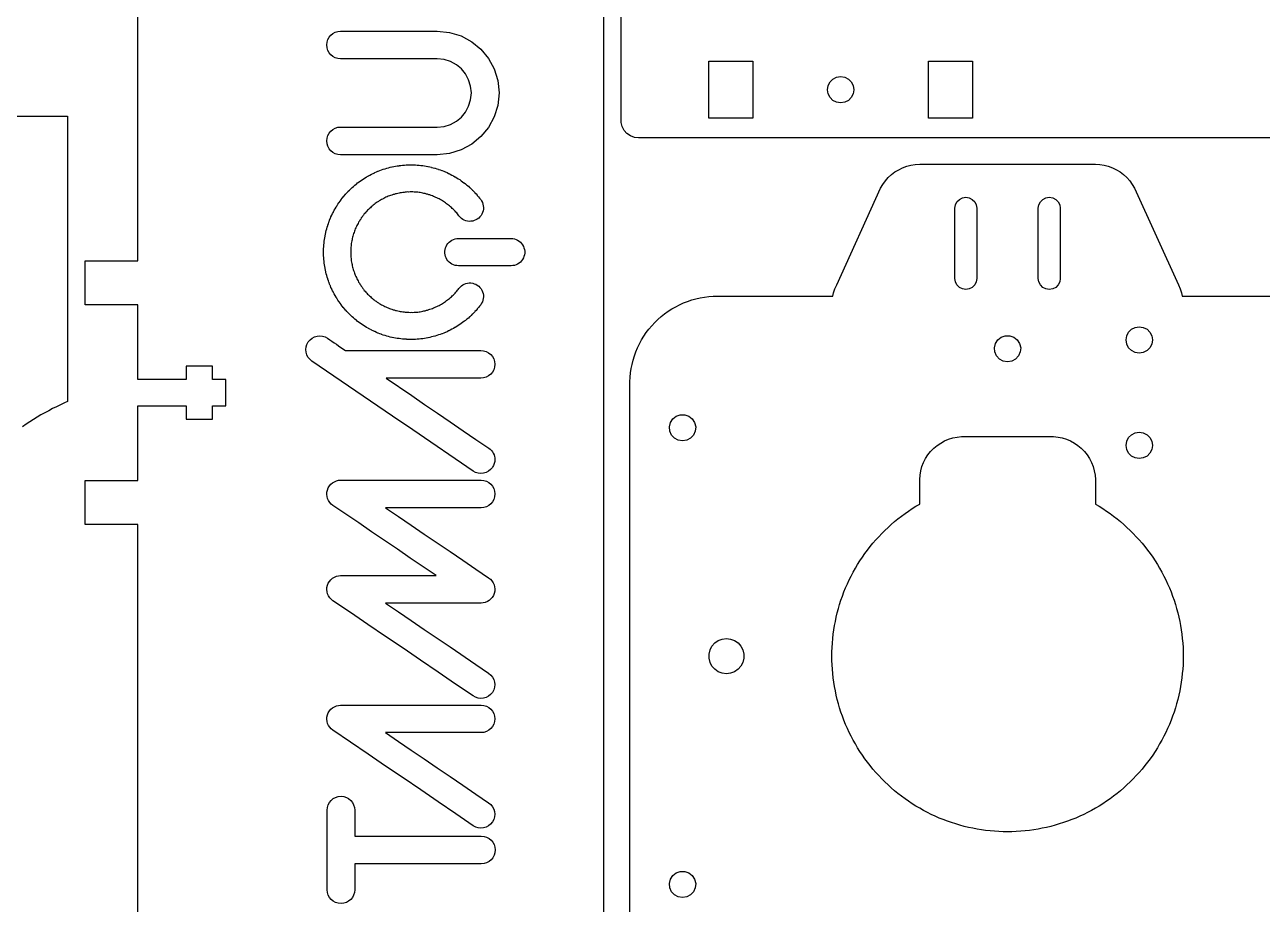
# Model space of a CAD drawing. Extents: x 3 to 1396, y 3 to 487.
# Drawn here: x 1141.1 to 1282, y 281.7 to 381.9 of the extents above; entities that cross this region are included whole.
import ezdxf

# ---------------------------------------------------------------- set-up
doc = ezdxf.new("R2010")
doc.units = 0
doc.layers.add('Layer_1', color=7, linetype='CONTINUOUS')

msp = doc.modelspace()

# ---------------------------------------------------------------- linework, layer by layer
at = {"layer": 'Layer_1', "color": 7}
for points in [[(1153.962076, 238.459529), (1153.962076, 324.959528), (1147.962088, 324.959528), (1147.962088, 329.959527), (1153.962076, 329.959527), (1153.962076, 338.459527), (1159.462079, 338.459527), (1159.462079, 336.959527), (1162.462073, 336.959527), (1162.462073, 338.459527), (1163.962084, 338.459527), (1163.962084, 341.459526), (1162.462073, 341.459526), (1162.462073, 342.959529), (1159.462079, 342.959529), (1159.462079, 341.459526), (1153.962076, 341.459526), (1153.962076, 349.959529), (1147.962088, 349.959529), (1147.962088, 354.959528), (1153.962076, 354.959528), (1153.962076, 441.459527)], [(1206.962082, 440.388527), (1206.962082, 239.530529), (1265.962077, 218.459527)], [(1208.962078, 88.959543), (1208.982116, 88.959543), (1208.982088, 89.200533), (1209.09207, 89.668514), (1209.31209, 90.095516), (1209.632074, 90.456535), (1210.032096, 90.730516), (1210.482071, 90.901543), (1210.962074, 90.959539), (1335.462094, 90.959539), (1335.462094, 368.959528), (1210.962074, 368.959528), (1210.482071, 369.017527), (1210.032096, 369.188529), (1209.632074, 369.462527), (1209.31209, 369.823529), (1209.09207, 370.250528), (1208.982088, 370.718529), (1208.982088, 370.959527), (1208.96205, 370.959527), (1208.962078, 417.084527), (1208.971956, 417.584529)], [(1175.462075, 368.626528), (1175.492075, 368.946529), (1175.582076, 369.243528), (1175.732077, 369.511529), (1175.922097, 369.744529), (1176.15208, 369.936528), (1176.422082, 370.081528), (1176.722084, 370.173529), (1177.042096, 370.204529), (1188.032083, 370.204529), (1188.82208, 370.283528), (1189.552076, 370.508527), (1190.212081, 370.865527), (1190.782085, 371.338529), (1191.262088, 371.912529), (1191.612072, 372.572528), (1191.842083, 373.302527), (1191.922093, 374.087528), (1191.842083, 374.865527), (1191.612072, 375.591527), (1191.262088, 376.251529), (1190.782085, 376.826529), (1190.212081, 377.302528), (1189.552076, 377.662527), (1188.82208, 377.890529), (1188.032083, 377.969529), (1177.042096, 377.969529), (1176.722084, 378.001527), (1176.422082, 378.092527), (1176.15208, 378.237527), (1175.922097, 378.429528), (1175.732077, 378.663527), (1175.582076, 378.931528), (1175.492075, 379.228528), (1175.462075, 379.547529), (1175.492075, 379.867527), (1175.582076, 380.163527), (1175.732077, 380.432527), (1175.922097, 380.665527), (1176.15208, 380.857529), (1176.422082, 381.002529), (1176.722084, 381.093528), (1177.042096, 381.125527), (1188.032083, 381.125527), (1189.452084, 380.982528), (1190.772094, 380.571527), (1191.972075, 379.922529), (1193.012092, 379.062528), (1193.87208, 378.020529), (1194.522094, 376.824528), (1194.932078, 375.504527), (1195.072088, 374.087528), (1194.932078, 372.670527), (1194.522094, 371.349527), (1193.87208, 370.154527), (1193.012092, 369.112529), (1191.972075, 368.252527), (1190.772094, 367.602527), (1189.452084, 367.192529), (1188.032083, 367.048528), (1177.042096, 367.048528), (1176.722084, 367.080529), (1176.422082, 367.172528), (1176.15208, 367.317528), (1175.922097, 367.509527), (1175.732077, 367.742529), (1175.582076, 368.010527), (1175.492075, 368.307527), (1175.462075, 368.626528)], [(1218.962087, 371.209528), (1218.962087, 377.709529), (1223.962077, 377.709529), (1223.962077, 371.209528), (1218.962087, 371.209528)], [(1243.962093, 371.209528), (1243.962093, 377.709529), (1248.962083, 377.709529), (1248.962083, 371.209528), (1243.962093, 371.209528)], [(1232.462074, 374.459528), (1232.532093, 374.923527), (1232.752085, 375.341529), (1233.082088, 375.673527), (1233.502091, 375.886528), (1233.962085, 375.959528), (1234.422079, 375.886528), (1234.842082, 375.673527), (1235.172084, 375.341529), (1235.392077, 374.923527), (1235.462096, 374.459528), (1235.392077, 373.995527), (1235.172084, 373.577527), (1234.842082, 373.245527), (1234.422079, 373.032528), (1233.962085, 372.959528), (1233.502091, 373.032528), (1233.082088, 373.245527), (1232.752085, 373.577527), (1232.532093, 373.995527), (1232.462074, 374.459528)], [(1132.462076, 371.459529), (1145.962092, 371.459529), (1145.962092, 338.954528), (1145.59207, 338.790528), (1145.142095, 338.580527), (1144.692092, 338.363529), (1144.242088, 338.138527), (1143.802076, 337.906527), (1143.362091, 337.666528), (1142.922078, 337.419527), (1142.492085, 337.165527), (1142.072082, 336.903528), (1141.642088, 336.635527), (1141.232075, 336.360527), (1140.822091, 336.077529)], [(1180.562084, 364.834528), (1180.732095, 364.928528), (1180.912096, 365.002527), (1180.932134, 365.005518), (1180.941956, 365.012526)], [(1180.942097, 365.012529), (1181.112079, 365.100529), (1181.29208, 365.165527), (1181.301958, 365.167503)], [(1181.302071, 365.167528), (1181.322109, 365.175515), (1181.492091, 365.255528), (1181.682083, 365.313527), (1181.691961, 365.315503)], [(1181.692074, 365.315528), (1181.701952, 365.322527)], [(1181.702093, 365.322527), (1181.882094, 365.395527), (1182.072086, 365.445528), (1182.081964, 365.447504)], [(1182.082077, 365.447529), (1182.091955, 365.453541)], [(1182.092096, 365.453529), (1182.282088, 365.518528), (1182.47208, 365.560528), (1182.481958, 365.561657)], [(1182.48207, 365.561527), (1182.491948, 365.567539)], [(1182.492089, 365.567527), (1182.682081, 365.625527), (1182.872073, 365.659529), (1182.881951, 365.660658)], [(1182.882092, 365.660528), (1182.89197, 365.664536)], [(1182.892083, 365.664527), (1183.082075, 365.714528), (1183.272095, 365.741537), (1183.292133, 365.741529), (1183.301954, 365.745536)], [(1183.302095, 365.745528), (1183.492087, 365.787528), (1183.682079, 365.806522), (1183.702117, 365.806527), (1183.711967, 365.809519)], [(1183.71208, 365.809527), (1183.902072, 365.843526), (1184.092092, 365.854533), (1184.11213, 365.853399)], [(1184.112073, 365.853528), (1184.121951, 365.85652)], [(1184.122092, 365.856528), (1184.312084, 365.882521), (1184.512095, 365.885518), (1184.521973, 365.883551)], [(1184.522086, 365.883529), (1184.531963, 365.88652)], [(1184.532076, 365.886529), (1184.732087, 365.904534), (1184.922079, 365.898517), (1184.931957, 365.896553)], [(1184.93207, 365.896528), (1184.941948, 365.898503)], [(1184.942089, 365.898529), (1185.142071, 365.909535), (1185.332092, 365.895529), (1185.341969, 365.892537)], [(1185.342082, 365.892529), (1185.36212, 365.894504), (1185.552084, 365.896502), (1185.752095, 365.874514), (1185.761972, 365.871537)], [(1185.762085, 365.871529), (1185.771963, 365.872657)], [(1185.772076, 365.872528), (1185.972087, 365.866516), (1186.162079, 365.836527), (1186.171957, 365.83252)], [(1186.17207, 365.832528), (1186.18223, 365.833657)], [(1186.182088, 365.833527), (1186.382071, 365.819529), (1186.572091, 365.781528), (1186.581969, 365.77752)], [(1186.582082, 365.777529), (1186.59196, 365.777529)], [(1186.592073, 365.777529), (1186.792084, 365.755515), (1186.972085, 365.709527), (1186.992123, 365.704532), (1187.001972, 365.704529)], [(1187.002085, 365.704529), (1187.192077, 365.674529), (1187.382069, 365.620529), (1187.391947, 365.615533)], [(1187.392088, 365.615528), (1187.401966, 365.614399)], [(1187.402079, 365.614529), (1187.592071, 365.576527), (1187.782091, 365.515528), (1187.791969, 365.509516)], [(1187.792082, 365.509528), (1187.801959, 365.508399)], [(1187.802072, 365.508529), (1187.992092, 365.461527), (1188.172094, 365.392527), (1188.181972, 365.386516)], [(1188.182084, 365.386527), (1188.202122, 365.384551), (1188.382095, 365.331527), (1188.562097, 365.254529), (1188.571974, 365.248517)], [(1188.572087, 365.248529), (1188.592125, 365.245537), (1188.77207, 365.183527), (1188.952071, 365.100529), (1188.961949, 365.093529)], [(1188.96209, 365.093527), (1188.971968, 365.090535)], [(1188.972081, 365.090527), (1189.152082, 365.020527), (1189.322093, 364.929527), (1189.331971, 364.922528)], [(1189.332084, 364.922528), (1189.341961, 364.918521)], [(1189.342074, 364.918529), (1189.522076, 364.842527), (1189.692086, 364.743529), (1189.701964, 364.735542)], [(1209.962076, 278.959527), (1209.962076, 340.959527), (1209.962076, 340.959527), (1209.962076, 341.208527), (1209.992077, 341.706527), (1210.042086, 342.202527), (1210.112078, 342.695527), (1210.212097, 343.184528), (1210.33207, 343.667529), (1210.482071, 344.144527), (1210.652082, 344.612527), (1210.842074, 345.072527), (1211.062094, 345.521528), (1211.302096, 345.959529), (1211.562079, 346.384527), (1211.842072, 346.796527), (1212.142074, 347.194528), (1212.462086, 347.576527), (1212.802079, 347.941527), (1213.162081, 348.290529), (1213.532075, 348.619527), (1213.922078, 348.930527), (1214.33209, 349.221527), (1214.752093, 349.492528), (1215.182087, 349.741527), (1215.622071, 349.969528), (1216.082094, 350.174529), (1216.542088, 350.356528), (1217.012072, 350.515527), (1217.492076, 350.650528), (1217.98207, 350.761529), (1218.472092, 350.847527), (1218.962087, 350.909529), (1219.462072, 350.947527), (1219.962085, 350.959522), (1233.072097, 350.959527), (1233.152079, 351.313527), (1233.312071, 351.786529), (1233.512082, 352.240528), (1238.512072, 363.240529), (1238.762092, 363.672529), (1239.052076, 364.076528), (1239.382078, 364.450528), (1239.752071, 364.789528), (1240.142074, 365.090527), (1240.572096, 365.350529), (1241.022071, 365.566528), (1241.492084, 365.737527), (1241.972088, 365.860528), (1242.462082, 365.934529), (1242.962095, 365.959534), (1262.962083, 365.959528), (1263.462096, 365.934523), (1263.952091, 365.860528), (1264.432094, 365.737527), (1264.902079, 365.566528), (1265.352082, 365.350529), (1265.782076, 365.090527), (1266.172079, 364.789528), (1266.542072, 364.450528), (1266.872075, 364.076528), (1267.162086, 363.672529), (1267.412079, 363.240529), (1272.412097, 352.240528), (1272.61208, 351.786529), (1272.772071, 351.313527), (1272.852081, 350.959527), (1290.962084, 350.959527)], [(1178.512079, 363.453528), (1178.652089, 363.587527), (1178.812081, 363.702527), (1178.821959, 363.708538)], [(1178.822072, 363.708527), (1178.831949, 363.718517)], [(1178.83209, 363.718529), (1178.972073, 363.846528), (1179.132093, 363.955528), (1179.15213, 363.960523), (1179.152074, 363.970519), (1179.312094, 364.091528), (1179.472086, 364.193528), (1179.481964, 364.198524)], [(1179.482076, 364.198527), (1179.491954, 364.207529)], [(1179.492095, 364.207527), (1179.652087, 364.323528), (1179.82207, 364.418527), (1179.83223, 364.423523)], [(1179.832088, 364.423528), (1179.841966, 364.431515)], [(1179.842079, 364.431529), (1180.002071, 364.540529), (1180.182072, 364.627527), (1180.19195, 364.631534)], [(1180.192091, 364.631529), (1180.201969, 364.640532)], [(1180.202082, 364.640529), (1180.362074, 364.742527), (1180.542075, 364.822528), (1180.551953, 364.82552)], [(1180.552094, 364.825528), (1180.561972, 364.834531)], [(1189.702077, 364.735528), (1189.711955, 364.73152)], [(1189.712096, 364.731529), (1189.892097, 364.647528), (1190.052089, 364.542527), (1190.061967, 364.535528)], [(1190.06208, 364.535528), (1190.082117, 364.530533), (1190.252072, 364.438528), (1190.402073, 364.326528), (1190.41195, 364.319529)], [(1190.412092, 364.319526), (1190.432129, 364.313543), (1190.592093, 364.214529), (1190.752085, 364.096529), (1190.761962, 364.087526)], [(1190.762075, 364.087529), (1190.771953, 364.082533)], [(1190.772094, 364.082528), (1190.932086, 363.976528), (1191.082087, 363.852528), (1191.091965, 363.841521)], [(1191.092078, 363.841527), (1191.101956, 363.836531)], [(1191.102097, 363.836529), (1191.262088, 363.724529), (1191.402071, 363.594529), (1191.411948, 363.583522)], [(1191.41209, 363.583528), (1191.421967, 363.577516)], [(1191.42208, 363.577528), (1191.582072, 363.459528), (1191.722082, 363.322529), (1191.73196, 363.312538)], [(1177.102096, 361.932528), (1177.102096, 361.943534), (1177.212078, 362.103529), (1177.34207, 362.248529), (1177.351948, 362.256516)], [(1177.352089, 362.256527), (1177.361967, 362.268522)], [(1177.36208, 362.268527), (1177.48208, 362.423527), (1177.612072, 362.563529), (1177.62195, 362.571515)], [(1177.622091, 362.571527), (1177.631969, 362.582533)], [(1177.632082, 362.582528), (1177.752082, 362.732529), (1177.892093, 362.866528), (1177.901971, 362.874515)], [(1177.902084, 362.874529), (1177.911961, 362.88452)], [(1177.912074, 362.884528), (1178.042094, 363.029528), (1178.192095, 363.157527), (1178.201973, 363.164526)], [(1178.202086, 363.164529), (1178.202086, 363.175536), (1178.342096, 363.314528), (1178.492069, 363.436527), (1178.501947, 363.442538)], [(1185.392092, 362.800527), (1185.252082, 362.816529), (1185.112071, 362.809528), (1184.972089, 362.819518), (1184.822088, 362.806516), (1184.682077, 362.810535), (1184.542095, 362.791536), (1184.392094, 362.789552), (1184.262074, 362.764524), (1184.122092, 362.757528), (1183.972091, 362.725527), (1183.83208, 362.712516), (1183.69207, 362.675528), (1183.552088, 362.656535), (1183.412077, 362.613527), (1183.282086, 362.588522), (1183.142075, 362.540527), (1183.002093, 362.508529), (1182.872073, 362.455528), (1182.732091, 362.419527), (1182.602071, 362.359527), (1182.462089, 362.316528), (1182.332069, 362.252528), (1182.202078, 362.203529), (1182.082077, 362.134528), (1181.942095, 362.081527), (1181.822094, 362.005527), (1181.692074, 361.946529), (1181.572073, 361.866527), (1181.442082, 361.800527), (1181.332071, 361.717528), (1181.21207, 361.648527), (1181.09207, 361.558527), (1180.972097, 361.484528), (1180.862087, 361.389529), (1180.752076, 361.309528), (1180.642094, 361.210527), (1180.532084, 361.126529), (1180.432093, 361.023527), (1180.322083, 360.933529), (1180.222091, 360.827529), (1180.112081, 360.734528), (1180.02208, 360.622528), (1179.922089, 360.523528), (1179.832088, 360.409527), (1179.732097, 360.307529), (1179.652087, 360.189529), (1179.562086, 360.081528), (1179.482076, 359.961527), (1179.392076, 359.851528), (1179.322085, 359.726529), (1179.232084, 359.613527), (1179.172084, 359.485528), (1179.092074, 359.368527), (1179.032073, 359.238527), (1178.952091, 359.120527), (1178.892091, 358.985526), (1178.83209, 358.862528), (1178.77209, 358.727527), (1178.71209, 358.597527), (1178.66208, 358.464527), (1178.602079, 358.338529), (1178.572079, 358.197528), (1178.512079, 358.066529), (1178.482078, 357.926527), (1178.432097, 357.794529), (1178.402097, 357.651527), (1178.362078, 357.515527), (1178.34204, 357.373527), (1178.302077, 357.235529), (1178.292199, 357.094528)], [(1178.502088, 363.442527), (1178.511966, 363.453533)], [(1193.292085, 360.847527), (1193.262084, 360.655529), (1193.202084, 360.469527), (1193.122074, 360.292529), (1193.022083, 360.125526), (1192.902082, 359.972528), (1192.762071, 359.837527), (1192.60208, 359.720529), (1192.432097, 359.623527), (1192.252096, 359.549528), (1192.072094, 359.497528), (1191.872084, 359.469532), (1191.682092, 359.466538), (1191.492071, 359.487526), (1191.302079, 359.532527), (1191.112087, 359.600528), (1190.942077, 359.691528), (1190.782085, 359.803528), (1190.642074, 359.934527), (1190.512083, 360.081528), (1190.432073, 360.201529), (1190.332082, 360.305528), (1190.252072, 360.420528), (1190.15208, 360.522528), (1190.06208, 360.634528), (1189.962088, 360.730529), (1189.862097, 360.840528), (1189.752087, 360.931528), (1189.652095, 361.036529), (1189.542085, 361.122527), (1189.442094, 361.223529), (1189.322093, 361.305529), (1189.222073, 361.399528), (1189.102072, 361.478528), (1188.99209, 361.570527), (1188.862071, 361.642527), (1188.752089, 361.728529), (1188.622097, 361.796528), (1188.512087, 361.878527), (1188.382095, 361.940529), (1188.262094, 362.017527), (1188.132075, 362.074528), (1188.002083, 362.146528), (1187.872092, 362.197529), (1187.742072, 362.264528), (1187.61208, 362.309529), (1187.482089, 362.372529), (1187.342078, 362.411526), (1187.212087, 362.467528), (1187.072076, 362.501527), (1186.942085, 362.552528), (1186.802074, 362.580524), (1186.662092, 362.625527), (1186.522082, 362.64754), (1186.382071, 362.687529), (1186.242089, 362.703531), (1186.102078, 362.737527), (1185.962096, 362.747518), (1185.822086, 362.775525), (1185.682075, 362.779536), (1185.532074, 362.801512), (1185.392092, 362.800398)], [(1191.732073, 363.312527), (1191.741951, 363.305527)], [(1191.742092, 363.305527), (1191.882074, 363.180528), (1192.022085, 363.038528), (1192.022085, 363.029525), (1192.042122, 363.020525), (1192.182076, 362.890528), (1192.312096, 362.742528), (1192.312096, 362.730534), (1192.321974, 362.723529)], [(1192.322087, 362.723529), (1192.462069, 362.587529), (1192.58207, 362.434528), (1192.591948, 362.423521)], [(1192.592089, 362.423527), (1192.601967, 362.41554)], [(1192.60208, 362.415528), (1192.732071, 362.272529), (1192.842081, 362.115529), (1192.851959, 362.104522)], [(1192.852072, 362.104528), (1192.86195, 362.095525)], [(1192.862091, 362.095528), (1192.992082, 361.947528), (1193.092074, 361.785527), (1193.182074, 361.610529), (1193.242075, 361.425527), (1193.282094, 361.235529), (1193.302132, 361.041527), (1193.292198, 360.847527)], [(1246.962087, 352.959529), (1246.962087, 360.959527), (1247.022088, 361.345528), (1247.202089, 361.694527), (1247.482082, 361.970529), (1247.822075, 362.148529), (1248.212078, 362.209529), (1248.60208, 362.148529), (1248.952092, 361.970529), (1249.222094, 361.694527), (1249.402096, 361.345528), (1249.462096, 360.959527), (1249.462096, 352.959529), (1249.402096, 352.573528), (1249.222094, 352.224529), (1248.952092, 351.948527), (1248.60208, 351.770527), (1248.212078, 351.709527), (1247.822075, 351.770527), (1247.482082, 351.948527), (1247.202089, 352.224529), (1247.022088, 352.573528), (1246.962087, 352.959529)], [(1256.462082, 352.959529), (1256.462082, 360.959527), (1256.522083, 361.345528), (1256.702084, 361.694527), (1256.982077, 361.970529), (1257.32207, 362.148529), (1257.712073, 362.209529), (1258.102076, 362.148529), (1258.452088, 361.970529), (1258.72209, 361.694527), (1258.902091, 361.345528), (1258.962091, 360.959527), (1258.962091, 352.959529), (1258.902091, 352.573528), (1258.72209, 352.224529), (1258.452088, 351.948527), (1258.102076, 351.770527), (1257.712073, 351.709527), (1257.32207, 351.770527), (1256.982077, 351.948527), (1256.702084, 352.224529), (1256.522083, 352.573528), (1256.462082, 352.959529)], [(1176.222071, 360.534529), (1176.222071, 360.546523), (1176.302081, 360.722528), (1176.412091, 360.887526), (1176.421969, 360.898533)], [(1176.422082, 360.898527), (1176.422082, 360.909534), (1176.512083, 361.081529), (1176.622093, 361.241529), (1176.631971, 361.249516)], [(1176.632084, 361.249527), (1176.632084, 361.263525), (1176.732075, 361.431527), (1176.852076, 361.587528), (1176.852076, 361.595543), (1176.861954, 361.608539)], [(1176.862095, 361.608528), (1176.972077, 361.772527), (1177.092078, 361.923528), (1177.101955, 361.93253)], [(1175.472094, 358.626529), (1175.512085, 358.815527), (1175.582076, 358.998528), (1175.582076, 359.010523), (1175.582076, 359.022523), (1175.642076, 359.209529), (1175.712096, 359.389528), (1175.721973, 359.39853)], [(1175.722086, 359.398528), (1175.722086, 359.413514), (1175.782087, 359.598527), (1175.862097, 359.774527), (1175.871974, 359.786521)], [(1175.872087, 359.786527), (1175.872087, 359.797533), (1175.942078, 359.980529), (1176.032079, 360.152527), (1176.041957, 360.163533)], [(1176.04207, 360.163528), (1176.04207, 360.175522), (1176.112089, 360.355529), (1176.21208, 360.523528), (1176.221958, 360.534534)], [(1175.282074, 357.809529), (1175.282074, 357.821524), (1175.302111, 358.014527), (1175.362084, 358.201527), (1175.362084, 358.213522), (1175.362084, 358.226538), (1175.402074, 358.417529), (1175.462075, 358.602528), (1175.462075, 358.614523), (1175.471953, 358.626523)], [(1175.102072, 356.153528), (1175.102072, 356.167526), (1175.102072, 356.178536), (1175.102072, 356.373529), (1175.12211, 356.566529), (1175.122082, 356.577536), (1175.122082, 356.591526), (1175.122082, 356.786527), (1175.152082, 356.978529), (1175.16196, 356.991539)], [(1175.152082, 357.003528), (1175.17212, 357.197527), (1175.202092, 357.388527), (1175.21197, 357.401537)], [(1175.162073, 356.991528), (1175.152195, 357.003522)], [(1175.212082, 357.401529), (1175.212082, 357.414539), (1175.23212, 357.607529), (1175.272083, 357.796527), (1175.281961, 357.809538)], [(1178.212076, 356.528528), (1178.192039, 356.385529), (1178.201973, 356.244528)], [(1178.242077, 356.812528), (1178.222039, 356.674527), (1178.212218, 356.528528)], [(1178.292086, 357.094528), (1178.252096, 356.954528), (1178.242218, 356.812528)], [(1188.892071, 355.862529), (1188.892071, 356.056528), (1188.922071, 356.249529), (1188.972081, 356.438527), (1189.042072, 356.619528), (1189.132073, 356.790529), (1189.252074, 356.947529), (1189.382093, 357.089527), (1189.532094, 357.213527), (1189.692086, 357.317528), (1189.872088, 357.400527), (1190.06208, 357.460527), (1190.252072, 357.497527), (1190.442092, 357.509521), (1196.44208, 357.509527), (1196.632072, 357.497532), (1196.832083, 357.460527), (1197.012084, 357.400527), (1197.192085, 357.317528), (1197.352077, 357.213527), (1197.502078, 357.089527), (1197.63207, 356.947529), (1197.752071, 356.790529), (1197.842071, 356.619528), (1197.912091, 356.438527), (1197.962072, 356.249529), (1197.992072, 356.056528), (1197.992072, 355.862529), (1197.962072, 355.669528), (1197.912091, 355.480527), (1197.842071, 355.299526), (1197.752071, 355.128528), (1197.63207, 354.971528), (1197.502078, 354.829528), (1197.352077, 354.705528), (1197.192085, 354.601529), (1197.012084, 354.518527), (1196.832083, 354.458527), (1196.632072, 354.421527), (1196.44208, 354.409533), (1190.442092, 354.409527), (1190.252072, 354.421522), (1190.06208, 354.458527), (1189.872088, 354.518527), (1189.692086, 354.601529), (1189.532094, 354.705528), (1189.382093, 354.829528), (1189.252074, 354.971528), (1189.132073, 355.128528), (1189.042072, 355.299526), (1188.972081, 355.480527), (1188.922071, 355.669528), (1188.892071, 355.862529)], [(1175.092082, 355.959529), (1175.101959, 356.153528)], [(1175.152082, 354.940529), (1175.122082, 355.132527), (1175.122082, 355.327529), (1175.122082, 355.341527), (1175.122082, 355.352533), (1175.102044, 355.545528), (1175.102072, 355.740527), (1175.102072, 355.751534), (1175.102072, 355.765526), (1175.092194, 355.959529)], [(1178.202086, 356.244528), (1178.182048, 356.101529), (1178.191954, 355.959529)], [(1178.182076, 355.817528), (1178.202114, 355.674529), (1178.192208, 355.533528)], [(1178.192095, 355.959529), (1178.182217, 355.817528)], [(1178.192095, 355.533528), (1178.212133, 355.390529), (1178.221954, 355.244527)], [(1178.222095, 355.244527), (1178.242133, 355.106529), (1178.251954, 354.964529)], [(1175.202092, 354.530527), (1175.172092, 354.721527), (1175.152054, 354.915529), (1175.16196, 354.927524)], [(1175.162073, 354.927527), (1175.152195, 354.940537)], [(1175.272083, 354.122527), (1175.232092, 354.311529), (1175.212054, 354.504529), (1175.212082, 354.517539), (1175.202205, 354.530539)], [(1175.462075, 353.304529), (1175.462075, 353.316523), (1175.402074, 353.501528), (1175.362084, 353.692528), (1175.362084, 353.705538), (1175.362084, 353.717521), (1175.302083, 353.904527), (1175.282045, 354.097528), (1175.282074, 354.109522), (1175.272196, 354.122538)], [(1178.252096, 354.964529), (1178.292086, 354.824527), (1178.301964, 354.683528)], [(1178.302077, 354.683528), (1178.342096, 354.545527), (1178.362134, 354.403527), (1178.402097, 354.267527), (1178.432097, 354.124528), (1178.482078, 353.992527), (1178.512079, 353.852528), (1178.572079, 353.721529), (1178.602079, 353.580528), (1178.66208, 353.454527), (1178.71209, 353.321527), (1178.77209, 353.191527), (1178.83209, 353.056529), (1178.892091, 352.933528), (1178.952091, 352.798527), (1179.032073, 352.680527), (1179.092074, 352.550527), (1179.172084, 352.433529), (1179.232084, 352.305527), (1179.322085, 352.192528), (1179.392076, 352.067529), (1179.482076, 351.957527), (1179.562086, 351.837529), (1179.652087, 351.729528), (1179.732097, 351.611528), (1179.832088, 351.509528), (1179.922089, 351.395527), (1180.02208, 351.296529), (1180.112081, 351.184529), (1180.222091, 351.091528), (1180.322083, 350.985528), (1180.432093, 350.895528), (1180.532084, 350.792528), (1180.642094, 350.708527), (1180.752076, 350.609527), (1180.862087, 350.529528), (1180.972097, 350.434529), (1181.09207, 350.360528), (1181.21207, 350.270527), (1181.332071, 350.201529), (1181.442082, 350.118528), (1181.572073, 350.052527), (1181.692074, 349.972528), (1181.822094, 349.913527), (1181.942095, 349.837527), (1182.082077, 349.784529), (1182.202078, 349.715528), (1182.332069, 349.666529), (1182.462089, 349.602527), (1182.602071, 349.559527), (1182.732091, 349.499527), (1182.872073, 349.463527), (1183.002093, 349.410528), (1183.142075, 349.378527), (1183.282086, 349.330526), (1183.412077, 349.305522), (1183.552088, 349.262528), (1183.69207, 349.243534), (1183.83208, 349.206526), (1183.972091, 349.193516), (1184.122092, 349.161529), (1184.262074, 349.15453), (1184.392094, 349.129522), (1184.542095, 349.127552), (1184.682077, 349.108533), (1184.822088, 349.112535), (1184.972089, 349.099516), (1185.112071, 349.109518), (1185.252082, 349.102528), (1185.392092, 349.11853), (1185.532074, 349.117398)], [(1175.712096, 352.529527), (1175.642076, 352.709528), (1175.582076, 352.896528), (1175.582076, 352.908523), (1175.582076, 352.920523), (1175.512085, 353.103527), (1175.472094, 353.292529), (1175.462216, 353.304523)], [(1175.862097, 352.144528), (1175.782087, 352.320527), (1175.722086, 352.505526), (1175.722086, 352.520512), (1175.712208, 352.529529)], [(1185.532074, 349.117528), (1185.682075, 349.139513), (1185.822086, 349.143534), (1185.962096, 349.171525), (1186.102078, 349.181519), (1186.242089, 349.215527), (1186.382071, 349.231529), (1186.522082, 349.271528), (1186.662092, 349.293513), (1186.802074, 349.338527), (1186.942085, 349.366524), (1187.072076, 349.417527), (1187.212087, 349.451529), (1187.342078, 349.507528), (1187.482089, 349.546528), (1187.61208, 349.609529), (1187.742072, 349.654529), (1187.872092, 349.721528), (1188.002083, 349.772529), (1188.132075, 349.844527), (1188.262094, 349.901527), (1188.382095, 349.978528), (1188.512087, 350.040527), (1188.622097, 350.122527), (1188.752089, 350.190528), (1188.862071, 350.276527), (1188.99209, 350.348527), (1189.102072, 350.440529), (1189.222073, 350.519529), (1189.322093, 350.613528), (1189.442094, 350.695528), (1189.542085, 350.796527), (1189.652095, 350.882529), (1189.752087, 350.987527), (1189.862097, 351.078529), (1189.962088, 351.188528), (1190.06208, 351.284529), (1190.15208, 351.396529), (1190.252072, 351.498527), (1190.332082, 351.613529), (1190.432073, 351.717528), (1190.512083, 351.837529), (1190.642074, 351.984527), (1190.782085, 352.115529), (1190.942077, 352.227529), (1191.112087, 352.318529), (1191.302079, 352.386527), (1191.492071, 352.431528), (1191.682092, 352.452525), (1191.872084, 352.449536), (1192.072094, 352.421531), (1192.252096, 352.369529), (1192.432097, 352.295528), (1192.60208, 352.198528), (1192.762071, 352.081527), (1192.902082, 351.946529), (1193.022083, 351.793528), (1193.122074, 351.626528), (1193.202084, 351.449527), (1193.262084, 351.263529), (1193.292085, 351.071527), (1193.301962, 350.877528)], [(1176.032079, 351.766528), (1175.942078, 351.938528), (1175.872087, 352.121529), (1175.872087, 352.132536), (1175.86221, 352.144522)], [(1176.21208, 351.395527), (1176.112089, 351.563528), (1176.04207, 351.743526), (1176.04207, 351.755521), (1176.032192, 351.766533)], [(1176.412091, 351.031528), (1176.302081, 351.196529), (1176.222071, 351.372528), (1176.222071, 351.384523), (1176.212193, 351.395535)], [(1176.622093, 350.677528), (1176.512083, 350.837528), (1176.422082, 351.009529), (1176.422082, 351.020535), (1176.412204, 351.031533)], [(1193.302075, 350.877528), (1193.282038, 350.683528), (1193.242075, 350.493528), (1193.182074, 350.308528), (1193.092074, 350.133528), (1192.992082, 349.971527), (1192.862091, 349.823529), (1192.852213, 349.814526)], [(1176.852076, 350.323528), (1176.852076, 350.331543), (1176.732075, 350.487528), (1176.632084, 350.655529), (1176.632084, 350.669527), (1176.622206, 350.677514)], [(1177.092078, 349.995527), (1176.972077, 350.146527), (1176.862095, 350.310529), (1176.852217, 350.323539)], [(1177.34207, 349.670528), (1177.212078, 349.815528), (1177.102096, 349.975528), (1177.102096, 349.986535), (1177.092219, 349.99553)], [(1177.352089, 349.662527), (1177.342211, 349.670542)], [(1177.612072, 349.355529), (1177.48208, 349.495528), (1177.36208, 349.650527), (1177.352202, 349.662521)], [(1192.58207, 349.484527), (1192.462069, 349.331528), (1192.322087, 349.195528), (1192.312209, 349.188529)], [(1192.592089, 349.495528), (1192.582211, 349.484521)], [(1192.842081, 349.803528), (1192.732071, 349.646528), (1192.60208, 349.503529), (1192.592202, 349.495542)], [(1192.852072, 349.814529), (1192.842194, 349.803522)], [(1177.622091, 349.347528), (1177.612213, 349.355543)], [(1177.892093, 349.052529), (1177.752082, 349.186528), (1177.632082, 349.336527), (1177.622204, 349.347533)], [(1177.902084, 349.044528), (1177.892206, 349.052543)], [(1178.192095, 348.761527), (1178.042094, 348.889529), (1177.912074, 349.034529), (1177.902196, 349.04452)], [(1178.492069, 348.482528), (1178.342096, 348.604527), (1178.202086, 348.743527), (1178.202086, 348.754533), (1178.192208, 348.761527)], [(1178.502088, 348.476528), (1178.49221, 348.482539)], [(1178.812081, 348.216528), (1178.652089, 348.331528), (1178.512079, 348.465527), (1178.502201, 348.476533)], [(1178.822072, 348.210528), (1178.812194, 348.216539)], [(1179.472086, 347.725529), (1179.312094, 347.827527), (1179.152074, 347.948527), (1179.152074, 347.958517), (1179.132036, 347.963524), (1178.972073, 348.072527), (1178.83209, 348.200528), (1178.822213, 348.210519)], [(1191.082087, 348.066527), (1190.932086, 347.942527), (1190.772094, 347.836527), (1190.762216, 347.831531)], [(1191.092078, 348.077528), (1191.0822, 348.066521)], [(1191.402071, 348.324528), (1191.262088, 348.194528), (1191.102097, 348.082529), (1191.092219, 348.077533)], [(1191.41209, 348.335527), (1191.402212, 348.32452)], [(1191.722082, 348.596529), (1191.582072, 348.459527), (1191.42208, 348.341527), (1191.412202, 348.335515)], [(1191.732073, 348.606528), (1191.722195, 348.596537)], [(1192.312096, 349.188529), (1192.312096, 349.176535), (1192.182076, 349.028529), (1192.042094, 348.898529), (1192.022056, 348.889526), (1192.022085, 348.880526), (1191.882074, 348.738529), (1191.742092, 348.613527), (1191.732214, 348.606528)], [(1179.482076, 347.720528), (1179.472199, 347.725523)], [(1179.82207, 347.500527), (1179.652087, 347.595529), (1179.492095, 347.711528), (1179.482218, 347.720531)], [(1179.832088, 347.495529), (1179.821928, 347.500524)], [(1180.182072, 347.291527), (1180.002071, 347.378528), (1179.842079, 347.487528), (1179.832201, 347.495543)], [(1180.192091, 347.287528), (1180.182213, 347.291536)], [(1180.542075, 347.096529), (1180.362074, 347.176527), (1180.202082, 347.278528), (1180.192204, 347.287531)], [(1180.552094, 347.093529), (1180.542216, 347.09652)], [(1180.932078, 346.913527), (1180.91204, 346.916519), (1180.732095, 346.990529), (1180.562084, 347.084529), (1180.552207, 347.093532)], [(1181.29208, 346.753527), (1181.112079, 346.818529), (1180.942097, 346.906528), (1180.932219, 346.913527)], [(1181.682083, 346.605527), (1181.492091, 346.663526), (1181.322081, 346.743528), (1181.302043, 346.751515), (1181.292193, 346.753505)], [(1181.692074, 346.603529), (1181.682196, 346.605504)], [(1182.072086, 346.473529), (1181.882094, 346.523527), (1181.702093, 346.596527), (1181.692215, 346.603526)], [(1188.562097, 346.664528), (1188.382095, 346.587527), (1188.202094, 346.534528), (1188.182056, 346.532553), (1188.172207, 346.526516)], [(1188.952071, 346.818529), (1188.77207, 346.735527), (1188.592097, 346.673528), (1188.572059, 346.670537), (1188.56221, 346.664517)], [(1188.96209, 346.825528), (1188.952212, 346.818529)], [(1189.322093, 346.989527), (1189.152082, 346.898527), (1188.972081, 346.828528), (1188.962203, 346.825536)], [(1189.332084, 346.996529), (1189.322206, 346.98953)], [(1189.692086, 347.175528), (1189.522076, 347.076528), (1189.342074, 347.000528), (1189.332196, 346.99652)], [(1189.702077, 347.183527), (1189.692199, 347.17554)], [(1190.052089, 347.376527), (1189.892097, 347.271529), (1189.712096, 347.187528), (1189.702218, 347.183521)], [(1190.402073, 347.592529), (1190.252072, 347.480529), (1190.082089, 347.388527), (1190.062051, 347.383532), (1190.052202, 347.37653)], [(1190.752085, 347.822528), (1190.592093, 347.704529), (1190.432073, 347.605528), (1190.412035, 347.599516), (1190.402214, 347.592529)], [(1190.762075, 347.831529), (1190.752198, 347.822526)], [(1266.46209, 345.959529), (1266.532082, 346.423528), (1266.752074, 346.841527), (1267.082076, 347.173527), (1267.502079, 347.386529), (1267.962073, 347.459529), (1268.422096, 347.386529), (1268.84207, 347.173527), (1269.172073, 346.841527), (1269.392093, 346.423528), (1269.462084, 345.959529), (1269.392093, 345.495527), (1269.172073, 345.077528), (1268.84207, 344.745527), (1268.422096, 344.532529), (1267.962073, 344.459529), (1267.502079, 344.532529), (1267.082076, 344.745527), (1266.752074, 345.077528), (1266.532082, 345.495527), (1266.46209, 345.959529)], [(1173.072076, 344.862528), (1173.102076, 345.166527), (1173.192077, 345.462527), (1173.352097, 345.743527), (1173.55208, 345.988527), (1173.802072, 346.181528), (1174.072074, 346.320528), (1174.362086, 346.404528), (1174.662088, 346.432525), (1174.96209, 346.401528), (1175.262092, 346.310529), (1175.542085, 346.158526), (1175.792077, 345.984528), (1176.052089, 345.810527), (1176.302081, 345.637527), (1176.562092, 345.463529), (1176.812085, 345.289528), (1177.072096, 345.116528), (1177.582072, 344.768528), (1193.002073, 344.768528), (1193.322085, 344.736527), (1193.622087, 344.644528), (1193.88207, 344.499528), (1194.122072, 344.306528), (1194.312092, 344.073528), (1194.462093, 343.805527), (1194.552094, 343.509527), (1194.582094, 343.191527), (1194.552094, 342.873528), (1194.462093, 342.576528), (1194.312092, 342.308527), (1194.122072, 342.075527), (1193.88207, 341.882527), (1193.622087, 341.737527), (1193.322085, 341.645528), (1193.002073, 341.613527), (1182.212097, 341.613527), (1185.132081, 339.619528), (1186.592073, 338.622527), (1188.062084, 337.626528), (1189.522076, 336.629527), (1190.982096, 335.632527), (1192.442088, 334.635529), (1193.90208, 333.639527), (1194.062072, 333.516529), (1194.202082, 333.377529), (1194.322083, 333.225527), (1194.422074, 333.061527), (1194.502084, 332.888528), (1194.552094, 332.707528), (1194.582094, 332.522528), (1194.591972, 332.333529)], [(1182.082077, 346.471528), (1182.072199, 346.473503)], [(1182.47208, 346.358529), (1182.282088, 346.400529), (1182.092096, 346.465528), (1182.082218, 346.471539)], [(1182.48207, 346.357527), (1182.472193, 346.358656)], [(1182.872073, 346.259528), (1182.682081, 346.293527), (1182.492089, 346.351527), (1182.482212, 346.357538)], [(1182.882092, 346.258529), (1182.872214, 346.259658)], [(1183.292076, 346.177529), (1183.272039, 346.177529), (1183.082075, 346.204537), (1182.892083, 346.254527), (1182.882205, 346.258535)], [(1183.702089, 346.112527), (1183.682051, 346.112527), (1183.492087, 346.131521), (1183.302095, 346.173527), (1183.292218, 346.177534)], [(1184.092092, 346.064527), (1183.902072, 346.075533), (1183.71208, 346.109527), (1183.702202, 346.112519)], [(1184.112073, 346.065529), (1184.092035, 346.0644)], [(1184.512095, 346.033527), (1184.312084, 346.036519), (1184.122092, 346.06252), (1184.112214, 346.06552)], [(1184.522086, 346.035528), (1184.512208, 346.033553)], [(1184.922079, 346.020528), (1184.732087, 346.014517), (1184.532076, 346.032534), (1184.522198, 346.03552)], [(1184.93207, 346.022529), (1184.922192, 346.020554)], [(1185.332092, 346.023528), (1185.142071, 346.00953), (1184.942089, 346.020534), (1184.932211, 346.022504)], [(1185.752095, 346.044528), (1185.552084, 346.022543), (1185.362092, 346.024505), (1185.342054, 346.026503), (1185.332204, 346.023537)], [(1185.762085, 346.047528), (1185.752208, 346.044537)], [(1186.162079, 346.082527), (1185.972087, 346.052527), (1185.772076, 346.046515), (1185.762198, 346.047655)], [(1186.17207, 346.086529), (1186.162192, 346.082521)], [(1186.572091, 346.137529), (1186.382071, 346.099528), (1186.182088, 346.08553), (1186.171928, 346.086656)], [(1186.582082, 346.141528), (1186.572204, 346.137521)], [(1186.992094, 346.214528), (1186.972057, 346.209533), (1186.792084, 346.163527), (1186.592073, 346.141542), (1186.582195, 346.141528)], [(1187.382069, 346.298528), (1187.192077, 346.244528), (1187.002085, 346.214528), (1186.992207, 346.214528)], [(1187.392088, 346.303527), (1187.38221, 346.298531)], [(1187.782091, 346.403529), (1187.592071, 346.342527), (1187.402079, 346.304529), (1187.392201, 346.3034)], [(1187.792082, 346.409526), (1187.782204, 346.403515)], [(1188.172094, 346.526527), (1187.992092, 346.457527), (1187.802072, 346.410528), (1187.792194, 346.409399)], [(1251.472083, 345.083528), (1251.592084, 345.562527), (1251.862086, 345.975528), (1252.252089, 346.278527), (1252.712083, 346.439527), (1253.212096, 346.439527), (1253.67209, 346.278527), (1254.062093, 345.975528), (1254.332095, 345.562527), (1254.462086, 345.083528), (1254.412076, 344.591527), (1254.222084, 344.139528), (1253.882091, 343.775527), (1253.452069, 343.540529), (1252.962075, 343.459528), (1252.472081, 343.540529), (1252.042087, 343.775527), (1251.702094, 344.139528), (1251.512074, 344.591527), (1251.472083, 345.083528)], [(1194.582094, 332.104529), (1194.562056, 331.990528), (1194.532084, 331.877529), (1194.492094, 331.766528), (1194.442084, 331.657528), (1194.382083, 331.550529), (1194.322083, 331.446528), (1194.112081, 331.20253), (1193.87208, 331.009529), (1193.602078, 330.869527), (1193.312094, 330.785529), (1193.012092, 330.757533), (1192.71209, 330.788529), (1192.412088, 330.879529), (1192.132095, 331.031528), (1185.242091, 335.726529), (1182.952083, 337.291528), (1173.762081, 343.551527), (1173.522079, 343.756528), (1173.322097, 343.999526), (1173.182086, 344.270528), (1173.102076, 344.561527), (1173.072076, 344.862528)], [(1214.472072, 336.083529), (1214.592073, 336.562528), (1214.862075, 336.975529), (1215.252078, 337.278528), (1215.712072, 337.439528), (1216.212085, 337.439528), (1216.672079, 337.278528), (1217.062082, 336.975529), (1217.332084, 336.562528), (1217.462076, 336.083529), (1217.412094, 335.591528), (1217.222074, 335.139527), (1216.882081, 334.775528), (1216.452087, 334.540527), (1215.962093, 334.459529), (1215.47207, 334.540527), (1215.042076, 334.775528), (1214.702083, 335.139527), (1214.512091, 335.591528), (1214.472072, 336.083529)], [(1266.46209, 333.959527), (1266.532082, 334.423529), (1266.752074, 334.841528), (1267.082076, 335.173529), (1267.502079, 335.386528), (1267.962073, 335.459527), (1268.422096, 335.386528), (1268.84207, 335.173529), (1269.172073, 334.841528), (1269.392093, 334.423529), (1269.462084, 333.959527), (1269.392093, 333.495529), (1269.172073, 333.077529), (1268.84207, 332.745529), (1268.422096, 332.532527), (1267.962073, 332.459528), (1267.502079, 332.532527), (1267.082076, 332.745529), (1266.752074, 333.077529), (1266.532082, 333.495529), (1266.46209, 333.959527)], [(1242.962095, 330.084529), (1243.002086, 330.581528), (1243.082096, 331.072527), (1243.222078, 331.551528), (1243.40208, 332.015527), (1243.632091, 332.459528), (1243.902093, 332.878529), (1244.212086, 333.267527), (1244.562069, 333.624527), (1244.942082, 333.945529), (1245.352094, 334.225527), (1245.792078, 334.464527), (1246.252072, 334.657528), (1246.732076, 334.804529), (1247.22207, 334.903527), (1247.712093, 334.953528), (1247.962085, 334.953528), (1247.962085, 334.959539), (1257.962093, 334.959528), (1257.962093, 334.953517), (1258.212086, 334.953528), (1258.712071, 334.903527), (1259.192074, 334.804529), (1259.672078, 334.657528), (1260.132072, 334.464527), (1260.572084, 334.225527), (1260.982097, 333.945529), (1261.362081, 333.624527), (1261.712093, 333.267527), (1262.022086, 332.878529), (1262.292088, 332.459528), (1262.522071, 332.015527), (1262.702072, 331.551528), (1262.842082, 331.072527), (1262.922092, 330.581528), (1262.962083, 330.084529), (1262.962083, 329.959527), (1262.962083, 329.959527), (1262.962083, 327.280527), (1263.392077, 327.025528), (1263.81208, 326.760527), (1264.232083, 326.484528), (1264.632077, 326.198529), (1265.042089, 325.902529), (1265.432092, 325.596527), (1265.822095, 325.280528), (1266.192088, 324.955529), (1266.562082, 324.620529), (1266.922084, 324.276528), (1267.282087, 323.924529), (1267.62208, 323.562528), (1267.962073, 323.193529), (1268.282085, 322.815529), (1268.602097, 322.429528), (1268.902071, 322.035528), (1269.202073, 321.634527), (1269.492085, 321.225528), (1269.762087, 320.810529), (1270.032089, 320.388528), (1270.282081, 319.959527), (1270.522083, 319.524527), (1270.762085, 319.083529), (1270.982077, 318.637528), (1271.192078, 318.185529), (1271.392089, 317.728529), (1271.582081, 317.266529), (1271.752092, 316.799527), (1271.922074, 316.329528), (1272.072076, 315.854529), (1272.212086, 315.376529), (1272.342078, 314.894527), (1272.462078, 314.409528), (1272.56207, 313.922529), (1272.662089, 313.432529), (1272.742071, 312.940528), (1272.81209, 312.446529), (1272.862072, 311.950529), (1272.902091, 311.454529), (1272.942082, 310.956528), (1272.95196, 310.458527)], [(1194.592085, 332.333529), (1194.592085, 332.219529), (1194.582207, 332.104529)], [(1175.482084, 328.628527), (1175.542085, 328.875528), (1175.632086, 329.117528), (1175.762077, 329.336527), (1175.922097, 329.528528), (1176.112089, 329.692528), (1176.322091, 329.823527), (1176.552074, 329.920527), (1176.792075, 329.981529), (1177.042096, 330.001539), (1193.022083, 330.001527), (1193.342094, 329.970528), (1193.632078, 329.878529), (1193.90208, 329.733529), (1194.142082, 329.541528), (1194.332074, 329.308528), (1194.472084, 329.04053), (1194.572075, 328.743527), (1194.602076, 328.423527), (1194.572075, 328.104528), (1194.472084, 327.807529), (1194.332074, 327.539528), (1194.142082, 327.306528), (1193.90208, 327.114529), (1193.632078, 326.969529), (1193.342094, 326.877528), (1193.022083, 326.845529), (1182.152096, 326.845529), (1183.622079, 325.850529), (1185.082071, 324.854528), (1186.552082, 323.858529), (1188.022093, 322.863529), (1189.492075, 321.867527), (1190.962086, 320.872527), (1192.432097, 319.876528), (1193.892089, 318.88053), (1194.092072, 318.717529), (1194.262082, 318.529527), (1194.402093, 318.320527), (1194.502084, 318.095528), (1194.562085, 317.856529), (1194.592085, 317.609528), (1194.582207, 317.35653)], [(1232.972078, 310.458527), (1232.992115, 310.956528), (1233.022087, 311.454529), (1233.062078, 311.950529), (1233.112088, 312.446529), (1233.182079, 312.940528), (1233.262089, 313.432529), (1233.36208, 313.922529), (1233.462072, 314.409528), (1233.582073, 314.894527), (1233.712092, 315.376529), (1233.852075, 315.854529), (1234.002076, 316.329528), (1234.172086, 316.799527), (1234.342097, 317.266529), (1234.532089, 317.728529), (1234.732072, 318.185529), (1234.942073, 318.637528), (1235.162094, 319.083529), (1235.402096, 319.524527), (1235.642069, 319.959527), (1235.89209, 320.388528), (1236.162092, 320.810529), (1236.442084, 321.225528), (1236.722077, 321.634527), (1237.022079, 322.035528), (1237.322082, 322.429528), (1237.642093, 322.815529), (1237.962077, 323.193529), (1238.30207, 323.562528), (1238.642091, 323.924529), (1239.002094, 324.276528), (1239.362097, 324.620529), (1239.73209, 324.955529), (1240.102083, 325.280528), (1240.492086, 325.596527), (1240.882089, 325.902529), (1241.292073, 326.198529), (1241.692095, 326.484528), (1242.11207, 326.760527), (1242.532073, 327.025528), (1242.962095, 327.280527), (1242.962095, 329.959527), (1242.971973, 329.959527)], [(1242.972086, 329.959527), (1242.962208, 330.084529)], [(1175.482084, 317.782527), (1175.542085, 318.029528), (1175.632086, 318.263527), (1175.762077, 318.476528), (1175.922097, 318.664528), (1176.112089, 318.824528), (1176.322091, 318.954528), (1176.552074, 319.050529), (1176.792075, 319.110529), (1177.042096, 319.131527), (1187.912082, 319.131529), (1186.442072, 320.130528), (1184.972089, 321.128528), (1183.502078, 322.127527), (1182.042086, 323.126529), (1180.572075, 324.125528), (1179.102092, 325.123528), (1176.162071, 327.121528), (1175.962088, 327.277527), (1175.792077, 327.462529), (1175.662086, 327.669528), (1175.562094, 327.894529), (1175.492075, 328.133529), (1175.472037, 328.379528), (1175.481972, 328.628527)], [(1194.582094, 317.35653), (1194.522094, 317.10253), (1194.432093, 316.868528), (1194.302073, 316.655529), (1194.142082, 316.46753), (1193.95209, 316.307529), (1193.742088, 316.177529), (1193.512077, 316.080529), (1193.272075, 316.020529), (1193.022083, 316.000519), (1182.152096, 316.000528), (1183.622079, 315.001529), (1185.082071, 314.002527), (1186.552082, 313.003528), (1188.022093, 312.005528), (1189.492075, 311.00653), (1192.432097, 309.008529), (1193.892089, 308.010529), (1194.142082, 307.809527), (1194.342092, 307.570528), (1194.472084, 307.302529), (1194.562085, 307.014527), (1194.592085, 306.714528), (1194.562085, 306.410529), (1194.472084, 306.113527), (1194.322083, 305.831528), (1194.112081, 305.591529), (1193.87208, 305.402528), (1193.592087, 305.263527), (1193.302075, 305.179527), (1193.002073, 305.15153), (1192.702071, 305.182527), (1192.402097, 305.274528), (1192.122076, 305.430527), (1190.12208, 306.785529), (1188.132075, 308.141528), (1186.132079, 309.497527), (1184.142073, 310.852529), (1182.142077, 312.208528), (1180.152072, 313.564527), (1178.162095, 314.920528), (1176.162071, 316.275528), (1175.962088, 316.432528), (1175.792077, 316.616529), (1175.662086, 316.824529), (1175.562094, 317.049528), (1175.492075, 317.287529), (1175.472037, 317.533528)], [(1175.472094, 317.533528), (1175.481972, 317.782527)], [(1218.982096, 309.718529), (1218.982096, 310.200528), (1219.092078, 310.668529), (1219.31207, 311.095528), (1219.632082, 311.456527), (1220.032076, 311.730528), (1220.482079, 311.901527), (1220.962083, 311.959529), (1221.442086, 311.901527), (1221.89209, 311.730528), (1222.292083, 311.456527), (1222.612095, 311.095528), (1222.832087, 310.668529), (1222.952088, 310.200528), (1222.952088, 309.718529), (1222.832087, 309.250529), (1222.612095, 308.823529), (1222.292083, 308.462528), (1221.89209, 308.188529), (1221.442086, 308.017528), (1220.962083, 307.959529), (1220.482079, 308.017528), (1220.032076, 308.188529), (1219.632082, 308.462528), (1219.31207, 308.823529), (1219.092078, 309.250529), (1218.982096, 309.718529)], [(1232.962087, 309.959527), (1232.971965, 310.458527)], [(1272.942082, 308.962529), (1272.902091, 308.464529), (1272.862072, 307.968529), (1272.81209, 307.472529), (1272.742071, 306.978527), (1272.662089, 306.486529), (1272.56207, 305.996529), (1272.462078, 305.509529), (1272.342078, 305.024528), (1272.212086, 304.542529), (1272.072076, 304.064529), (1271.922074, 303.589529), (1271.752092, 303.119528), (1271.582081, 302.652529), (1271.392089, 302.190528), (1271.192078, 301.733529), (1270.982077, 301.281527), (1270.762085, 300.835528), (1270.522083, 300.394528), (1270.282081, 299.959528), (1270.032089, 299.530527), (1269.762087, 299.108529), (1269.492085, 298.693527), (1269.202073, 298.284527), (1268.902071, 297.883529), (1268.602097, 297.489527), (1268.282085, 297.103529), (1267.962073, 296.725529), (1267.62208, 296.356529), (1267.282087, 295.994528), (1266.922084, 295.64253), (1266.562082, 295.298529), (1266.192088, 294.963528), (1265.822095, 294.638527), (1265.432092, 294.322528), (1265.042089, 294.016529), (1264.632077, 293.720528), (1264.232083, 293.434527), (1263.81208, 293.158528), (1263.392077, 292.893527), (1262.962083, 292.638528), (1262.53209, 292.395529), (1262.082086, 292.162529), (1261.642074, 291.940528), (1261.19207, 291.729527), (1260.732076, 291.529527), (1260.272082, 291.342527), (1259.802069, 291.165528), (1259.332085, 291.000527), (1258.852081, 290.848528), (1258.382096, 290.707527), (1257.892074, 290.577527), (1257.41207, 290.460529), (1256.922076, 290.356527), (1256.432082, 290.263529), (1255.942088, 290.182529), (1255.452094, 290.114527), (1254.95208, 290.058529), (1254.462086, 290.015529), (1253.962073, 289.984527), (1253.462088, 289.965534), (1252.962075, 289.959517), (1252.46209, 289.965539), (1251.962077, 289.984521), (1251.472083, 290.015529), (1250.97207, 290.058529), (1250.472085, 290.114527), (1249.982091, 290.182529), (1249.492096, 290.263529), (1249.002074, 290.356527), (1248.51208, 290.460529), (1248.032076, 290.577527), (1247.542082, 290.707527), (1247.072069, 290.848528), (1246.592094, 291.000527), (1246.122081, 291.165528), (1245.652096, 291.342527), (1245.192074, 291.529527), (1244.73208, 291.729527), (1244.282077, 291.940528), (1243.842092, 292.162529), (1243.392089, 292.395529), (1242.962095, 292.638528), (1242.532073, 292.893527), (1242.11207, 293.158528), (1241.692095, 293.434527), (1241.292073, 293.720528), (1240.882089, 294.016529), (1240.492086, 294.322528), (1240.102083, 294.638527), (1239.73209, 294.963528), (1239.362097, 295.298529), (1239.002094, 295.64253), (1238.642091, 295.994528), (1238.30207, 296.356529), (1237.962077, 296.725529), (1237.642093, 297.103529), (1237.322082, 297.489527), (1237.022079, 297.883529), (1236.722077, 298.284527), (1236.442084, 298.693527), (1236.162092, 299.108529), (1235.89209, 299.530527), (1235.642069, 299.959528), (1235.402096, 300.394528), (1235.162094, 300.835528), (1234.942073, 301.281527), (1234.732072, 301.733529), (1234.532089, 302.190528), (1234.342097, 302.652529), (1234.172086, 303.119528), (1234.002076, 303.589529), (1233.852075, 304.064529), (1233.712092, 304.542529), (1233.582073, 305.024528), (1233.462072, 305.509529), (1233.36208, 305.996529), (1233.262089, 306.486529), (1233.182079, 306.978527), (1233.112088, 307.472529), (1233.062078, 307.968529), (1233.022087, 308.464529), (1232.992087, 308.962529), (1232.972049, 309.460527), (1232.9622, 309.959527)], [(1272.952073, 310.458527), (1272.96195, 309.959527)], [(1272.962092, 309.959527), (1272.952214, 309.460527)], [(1272.952073, 309.460527), (1272.942195, 308.962529)], [(1175.482084, 303.028528), (1175.542085, 303.275529), (1175.632086, 303.510529), (1175.762077, 303.722529), (1175.922097, 303.910529), (1176.112089, 304.071528), (1176.322091, 304.201528), (1176.552074, 304.297529), (1176.792075, 304.357529), (1177.042096, 304.378527), (1193.022083, 304.378529), (1193.342094, 304.346528), (1193.632078, 304.255528), (1193.90208, 304.111527), (1194.142082, 303.921527), (1194.332074, 303.690528), (1194.472084, 303.427528), (1194.572075, 303.136529), (1194.602076, 302.825528), (1194.572075, 302.505528), (1194.472084, 302.208528), (1194.332074, 301.940527), (1194.142082, 301.707527), (1193.90208, 301.515529), (1193.632078, 301.370529), (1193.342094, 301.279529), (1193.022083, 301.247528), (1182.152096, 301.247528), (1183.622079, 300.248529), (1185.082071, 299.249527), (1186.552082, 298.250528), (1188.022093, 297.251529), (1189.492075, 296.253529), (1190.962086, 295.254528), (1192.432097, 294.255529), (1193.892089, 293.256527), (1194.142082, 293.056527), (1194.342092, 292.817527), (1194.472084, 292.549529), (1194.562085, 292.261527), (1194.592085, 291.960529), (1194.562085, 291.657529), (1194.472084, 291.360527), (1194.322083, 291.077529), (1194.112081, 290.831527), (1193.87208, 290.637527), (1193.602078, 290.498527), (1193.312094, 290.414529), (1193.012092, 290.386533), (1192.71209, 290.415528), (1192.422078, 290.504527), (1192.142086, 290.652527), (1190.14209, 292.010527), (1188.152084, 293.369529), (1186.152088, 294.728527), (1184.152092, 296.087529), (1182.152096, 297.446528), (1180.162091, 298.804528), (1178.162095, 300.163529), (1176.162071, 301.522528), (1175.962088, 301.679528), (1175.792077, 301.863529), (1175.662086, 302.070527), (1175.562094, 302.295529), (1175.492075, 302.533527), (1175.472037, 302.779529)], [(1175.472094, 302.779529), (1175.481972, 303.028528)], [(1175.512085, 283.362527), (1175.512085, 292.429528), (1175.542085, 292.741528), (1175.632086, 293.035527), (1175.782087, 293.303528), (1175.972079, 293.537527), (1176.20209, 293.732529), (1176.472092, 293.880529), (1176.772094, 293.974528), (1177.092078, 294.007529), (1177.40207, 293.974528), (1177.692082, 293.880529), (1177.952093, 293.732529), (1178.182076, 293.538529), (1178.372096, 293.303528), (1178.522069, 293.035527), (1178.61207, 292.742527), (1178.64207, 292.429528), (1178.64207, 289.474529), (1193.042092, 289.474529), (1193.362076, 289.442528), (1193.662078, 289.350529), (1193.93208, 289.205529), (1194.162091, 289.013527), (1194.352083, 288.780528), (1194.502084, 288.512529), (1194.592085, 288.215527), (1194.622085, 287.896529), (1194.592085, 287.576528), (1194.502084, 287.279529), (1194.352083, 287.011528), (1194.162091, 286.778528), (1193.93208, 286.586529), (1193.662078, 286.441529), (1193.362076, 286.349527), (1193.042092, 286.317529), (1178.64207, 286.317529), (1178.64207, 283.362527), (1178.61207, 283.050528), (1178.522069, 282.756528), (1178.372096, 282.488527), (1178.182076, 282.253529), (1177.952093, 282.059527), (1177.692082, 281.911529), (1177.40207, 281.817527), (1177.092078, 281.784529), (1176.772094, 281.817527), (1176.472092, 281.911529), (1176.20209, 282.059527), (1175.972079, 282.253529), (1175.782087, 282.488527), (1175.632086, 282.756528), (1175.542085, 283.050528), (1175.512085, 283.362527)], [(1214.472072, 284.083529), (1214.592073, 284.562527), (1214.862075, 284.975529), (1215.252078, 285.278528), (1215.712072, 285.439527), (1216.212085, 285.439527), (1216.672079, 285.278528), (1217.062082, 284.975529), (1217.332084, 284.562527), (1217.462076, 284.083529), (1217.412094, 283.591528), (1217.222074, 283.139529), (1216.882081, 282.775527), (1216.452087, 282.540529), (1215.962093, 282.459529), (1215.47207, 282.540529), (1215.042076, 282.775527), (1214.702083, 283.139529), (1214.512091, 283.591528), (1214.472072, 284.083529)]]:
    msp.add_lwpolyline(points, dxfattribs=at)

doc.saveas('drawing.dxf')
